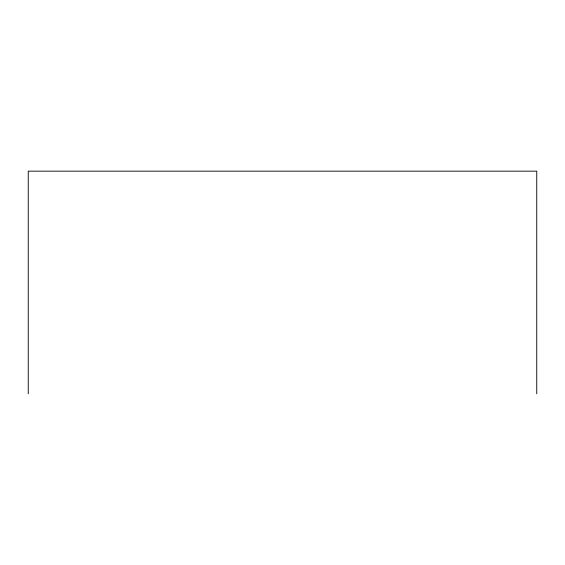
<?xml version="1.0" encoding="UTF-8"?>
<svg xmlns="http://www.w3.org/2000/svg" width="565" height="565" viewBox="0 0 565 565"><rect width="100%" height="100%" fill="white"/><g stroke="black" fill="none" stroke-linecap="round" stroke-linejoin="round"><path stroke-width="0.85" d="M536.75 393.84L536.75 171.16L28.25 171.16L28.25 393.84"/></g></svg>
